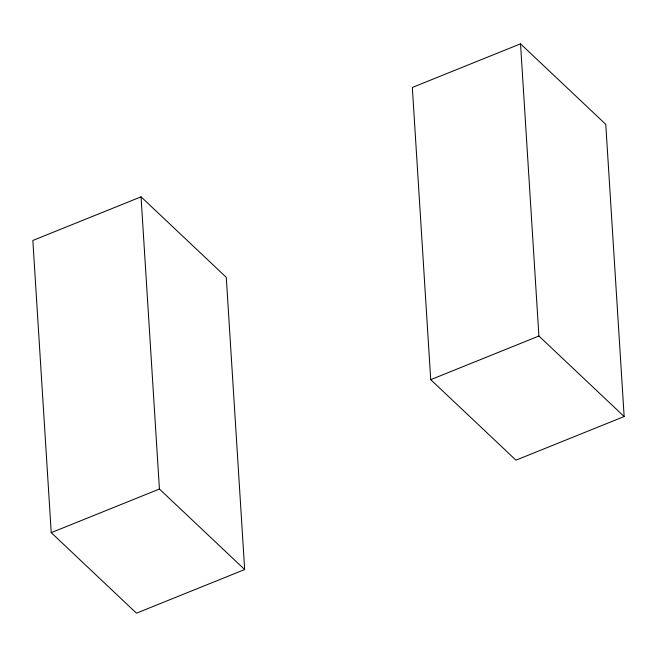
<?xml version="1.0" encoding="UTF-8"?>
<svg xmlns="http://www.w3.org/2000/svg" width="657" height="657" viewBox="0 0 657 657"><rect width="100%" height="100%" fill="white"/><g stroke="black" fill="none" stroke-linecap="round" stroke-linejoin="round"><path stroke-width="0.99" d="M141.05 196.837L32.85 240.454L51.23 532.655L136.467 613.17L244.667 569.545L226.279 277.344L141.05 196.837L159.429 489.03L244.667 569.545M520.533 43.83L412.333 87.455L430.721 379.656L515.95 460.163L624.15 416.546L605.77 124.345L520.533 43.83L538.912 336.031L624.15 416.546M51.23 532.655L159.429 489.03M430.721 379.656L538.912 336.031"/></g></svg>
